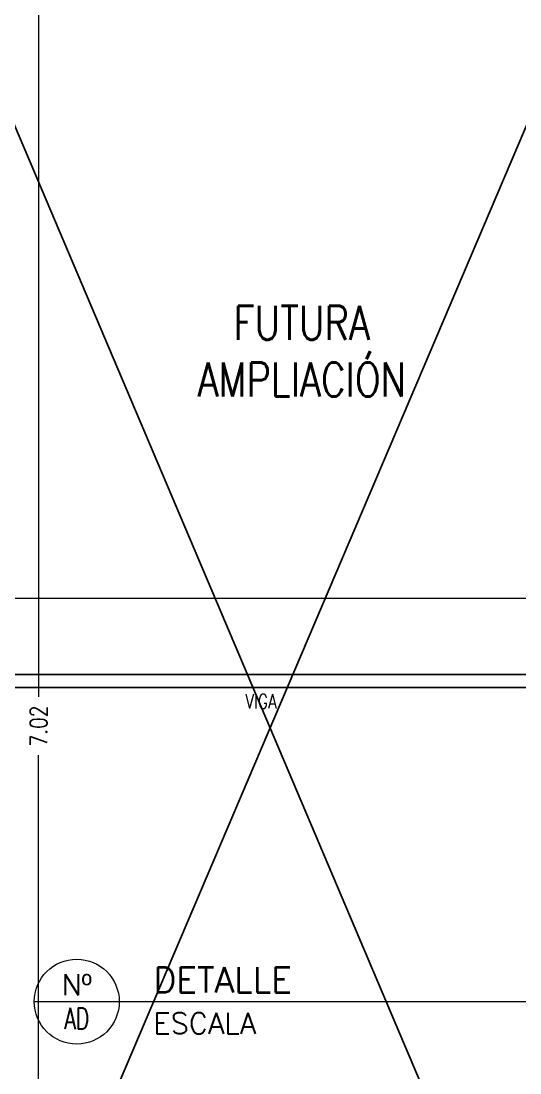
# Model space of a CAD drawing. Header units: metres. Extents: x -2 to 690, y -116 to 73.
# Drawn here: x 461.276 to 463.037, y 45.525 to 49.24 of the extents above; entities that cross this region are included whole.
import ezdxf
from ezdxf.enums import TextEntityAlignment as Align

# ---------------------------------------------------------------- set-up
doc = ezdxf.new("R2010")
doc.units = ezdxf.units.M
doc.header["$LTSCALE"] = 5
doc.header["$MEASUREMENT"] = 0
doc.layers.get('0').update_dxf_attribs({"color": 30})
doc.layers.get('DEFPOINTS').update_dxf_attribs({"color": 210})
for name, color, linetype, lineweight in [('A-ANNO-DIMS', 3, 'Continuous', 18), ('A-ANNO-SYMB', 3, 'Continuous', 18), ('A-ANNO-TEXT', 3, 'Continuous', 18), ('A-ELEV-MBE2', 4, 'Continuous', 25)]:
    doc.layers.add(name, color=color, linetype=linetype, lineweight=lineweight)
doc.styles.add('E-ROMANS', font='romans.shx', dxfattribs={"width": 0.8})
doc.dimstyles.new('E-0050_ARW_12', dxfattribs={"dimscale": 0.001, "dimtxt": 60, "dimasz": 60, "dimexe": 30, "dimexo": 20, "dimgap": 30, "dimtad": 0, "dimzin": 0, "dimdsep": 46, "dimtxsty": 'E-ROMANS', "dimblk": 'OPEN90', "dimcen": 30, "dimclrd": 256, "dimclre": 256, "dimclrt": 256, "dimadec": 0, "dimazin": 0, "dimtfac": 1, "dimtmove": 1, "dimatfit": 3, "dimldrblk": 'OPEN90', "dimfxl": 1, "dimtfill": 1, "dimtolj": 1, "dimtzin": 0, "dimlwd": -1, "dimarcsym": 0})

# ---------------------------------------------------------------- blocks, each defined once
blk = doc.blocks.new('_Open90')
at = {"color": 0, "linetype": 'ByBlock', "lineweight": -2}
for p, q in [((0, 0), (-1, 0)), ((-0.5, 0.5), (0, 0)), ((0, 0), (-0.5, -0.5))]:
    blk.add_line(p, q, dxfattribs=at)
blk = doc.blocks.new('*D1152')
at = {"layer": 'A-ANNO-DIMS', "lineweight": -2, "transparency": 16777216}
for p, q in [((460.6725, 50.2595), (461.3672, 50.2595)), ((460.6725, 43.2405), (461.3672, 43.2405))]:
    blk.add_line(p, q, dxfattribs=at)
at = {"layer": 'A-ANNO-DIMS', "transparency": 16777216}
for p, q in [((461.3372, 50.1995), (461.3372, 46.8532)), ((461.3372, 43.3005), (461.3372, 46.6469))]:
    blk.add_line(p, q, dxfattribs=at)
at = {"layer": 'DEFPOINTS', "color": 0, "transparency": 16777216}
for p in [(460.6525, 50.2595), (461.3372, 50.2595), (460.6525, 43.2405)]:
    blk.add_point(p, dxfattribs=at)
at = {"layer": 'A-ANNO-DIMS', "transparency": 16777216, "xscale": 0.06, "yscale": 0.06, "zscale": 0.06}
for p, rotation in [((461.3372, 50.2595), 90), ((461.3372, 43.2405), 270)]:
    blk.add_blockref('_Open90', p, dxfattribs=dict(at, rotation=rotation))
at = {"layer": 'A-ANNO-DIMS', "transparency": 16777216, "insert": (461.3372, 46.75), "char_height": 0.06, "attachment_point": 5, "rotation": 90, "style": 'E-ROMANS', "bg_fill": 3, "box_fill_scale": 1.25, "bg_fill_color": 256, "bg_fill_true_color": 13158600, "bg_fill_transparency": 0}
blk.add_mtext('\\A1;7.02', dxfattribs=at)

msp = doc.modelspace()

# ---------------------------------------------------------------- linework, layer by layer
at = {"layer": 'A-ELEV-MBE2', "ltscale": 7}
for p, q in [((460.6635, 50.2605), (463.6305, 43.2615)), ((460.6635, 43.2395), (463.6305, 50.2135))]:
    msp.add_line(p, q, dxfattribs=at)

# ---------------------------------------------------------------- texts
at = {"layer": 'A-ANNO-TEXT', "attachment_point": 5, "style": 'E-ROMANS'}
for s, insert, char_height in [('\\pi-0.36,l0.36,t0.36;FUTURA\\PAMPLIACIÓN', (462.2668, 48.074), 0.12), ('\\pi-0.15,l0.15,t0.15;VIGA', (462.1227, 46.8371), 0.05)]:
    msp.add_mtext(s, dxfattribs=dict(at, insert=insert, char_height=char_height))
at = {"layer": 'A-ANNO-TEXT', "style": 'E-ROMANS'}
for tag, p, s, height in [('DETALLE', (461.7425, 45.8085), 'D E T A L L E   T I P O', 0.089939), ('ESCALA', (461.7425, 45.6626), 'E s c a l a   1 : 1 0 0', 0.074949)]:
    msp.add_attdef(tag, p, s, height=height, dxfattribs=at)
msp.add_attdef('Nº', text='0', height=0.0749, dxfattribs=at).set_placement((461.4721, 45.7766), align=Align.BOTTOM_CENTER)
at = {"layer": 'A-ANNO-TEXT', "style": 'E-ROMANS', "width": 0.7}
msp.add_attdef('AD', text='AD', height=0.07495, dxfattribs=at).set_placement((461.4721, 45.7545), align=Align.TOP_CENTER)

# ---------------------------------------------------------------- next in the draw order: dimensions: what is measured, and where the dimension line sits
at = {"layer": 'A-ANNO-DIMS'}
dim = msp.add_linear_dim(base=(461.3372, 50.2595), p1=(460.6525, 43.2405), p2=(460.6525, 50.2595), angle=90, dimstyle='E-0050_ARW_12', dxfattribs=at)
dim.commit()
dim.dimension.update_dxf_attribs({"geometry": '*D1152', "text_midpoint": (461.3372, 46.75)})

# ---------------------------------------------------------------- next in the draw order: linework, layer by layer
at = {"layer": 'A-ANNO-SYMB'}
msp.add_line((478.3225, 47.201), (455.4882, 47.201), dxfattribs=at)
msp.add_lwpolyline([(461.3221, 45.7766), (463.5304, 45.7766)], dxfattribs=at)
msp.add_circle((461.4721, 45.7766), 0.15, dxfattribs=at)
at = {"layer": 'A-ELEV-MBE2'}
for p, q in [((460.5675, 46.9315), (463.7175, 46.9315)), ((460.5675, 46.8865), (463.7175, 46.8865))]:
    msp.add_line(p, q, dxfattribs=at)

doc.saveas('drawing.dxf')
